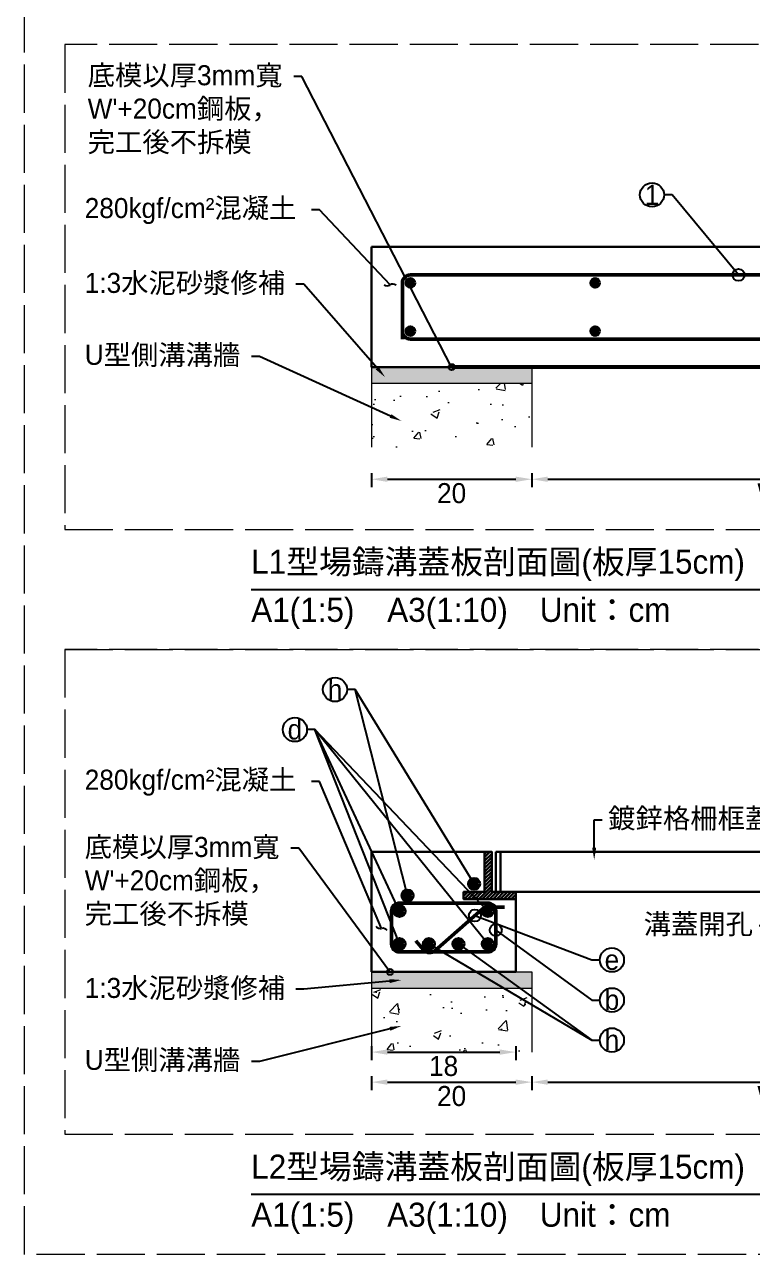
# Model space of a CAD drawing. Extents: x -2931 to 4779, y -2120 to 304.
# Drawn here: x -970.9 to -789.3, y -1964.5 to -1657.5 of the extents above; entities that cross this region are included whole.
import ezdxf
from ezdxf import colors
from ezdxf.entities.mleader import LeaderData, LeaderLine
from ezdxf.math import Vec2, Vec3

# ---------------------------------------------------------------- set-up
doc = ezdxf.new("R2010")
doc.units = 0
doc.header["$MEASUREMENT"] = 0
doc.linetypes.add('ACAD_ISO02W100', pattern=[15, 12, -3])
doc.layers.add('一、4.基本-隱藏', color=9, linetype='ACAD_ISO02W100', lineweight=20, plot=False)
doc.layers.add('三、3.文字-註解文字', color=2, linetype='Continuous')
for name, color, linetype, lineweight in [('二、1.繪圖-既有設施', 8, 'Continuous', 20), ('二、2.繪圖-施作項目', 181, 'Continuous', 30), ('二、5.繪圖-鋼筋', 60, 'Continuous', 50), ('二、6.繪圖-其他施作項目', 35, 'Continuous', 30)]:
    doc.layers.add(name, color=color, linetype=linetype, lineweight=lineweight)
doc.styles.add('次圖名(詳圖)', font='MS PGothic.ttf', dxfattribs={"height": 6})
doc.styles.add('註解文字', font='MS PGothic.ttf', dxfattribs={"height": 5})
doc.dimstyles.new('註解文字', dxfattribs={"dimtxt": 5, "dimasz": 4, "dimexe": 2, "dimexo": 2.5, "dimgap": 1, "dimtad": 2, "dimzin": 0, "dimdsep": 46, "dimtxsty": '註解文字', "dimcen": 0.1, "dimclrd": 256, "dimclre": 256, "dimclrt": 256, "dimadec": 0, "dimazin": 0, "dimtfac": 1, "dimtofl": 0, "dimtmove": 0, "dimatfit": 3, "dimfxl": 1.5, "dimfxlon": 1, "dimtolj": 1, "dimtzin": 0, "dimlwd": -1, "dimlwe": -1, "dimarcsym": 1})

# ---------------------------------------------------------------- blocks, each defined once
blk = doc.blocks.new('_Integral')
at = {"color": 0, "linetype": 'ByBlock', "lineweight": -2}
for centre, start, end in [((0.44, -0.09), 102, 168), ((-0.44, 0.09), 282, 348)]:
    blk.add_arc(centre, 0.454, start, end, dxfattribs=at)
blk = doc.blocks.new('_Small')
at = {"color": 0, "linetype": 'ByBlock', "lineweight": -2}
blk.add_circle((0, 0), 0.25, dxfattribs=at)
blk = doc.blocks.new('*D166')
at = {"layer": 'Defpoints', "color": 0, "transparency": 16777216}
for p in [(-884.31, -1740.96), (-844.31, -1740.96), (-844.31, -1770.96)]:
    blk.add_point(p, dxfattribs=at)
at = {"layer": '三、3.文字-註解文字', "transparency": 16777216}
for p, q in [((-884.31, -1769.46), (-884.31, -1772.96)), ((-880.31, -1770.96), (-848.31, -1770.96)), ((-844.31, -1769.46), (-844.31, -1772.96))]:
    blk.add_line(p, q, dxfattribs=at)
for points in [[(-880.31, -1770.3), (-880.31, -1771.63), (-884.31, -1770.96)], [(-848.31, -1770.3), (-848.31, -1771.63), (-844.31, -1770.96)]]:
    blk.add_solid(points, dxfattribs=at)
at = {"layer": '三、3.文字-註解文字', "transparency": 16777216, "insert": (-864.31, -1774.46), "char_height": 5, "attachment_point": 5, "style": '註解文字'}
blk.add_mtext('\\A1;20', dxfattribs=at)
blk = doc.blocks.new('*D167')
at = {"layer": 'Defpoints', "color": 0, "transparency": 16777216}
for p in [(-844.31, -1740.96), (-724.31, -1740.96), (-724.31, -1770.96)]:
    blk.add_point(p, dxfattribs=at)
at = {"layer": '三、3.文字-註解文字', "transparency": 16777216}
for p, q in [((-844.31, -1769.46), (-844.31, -1772.96)), ((-840.31, -1770.96), (-728.31, -1770.96)), ((-724.31, -1769.46), (-724.31, -1772.96))]:
    blk.add_line(p, q, dxfattribs=at)
for points in [[(-840.31, -1770.3), (-840.31, -1771.63), (-844.31, -1770.96)], [(-728.31, -1770.3), (-728.31, -1771.63), (-724.31, -1770.96)]]:
    blk.add_solid(points, dxfattribs=at)
at = {"layer": '三、3.文字-註解文字', "transparency": 16777216, "insert": (-784.31, -1774.46), "char_height": 5, "attachment_point": 5, "style": '註解文字'}
blk.add_mtext("\\A1;W'", dxfattribs=at)
blk = doc.blocks.new('*D176')
at = {"layer": 'Defpoints', "color": 0, "transparency": 16777216}
for p in [(-884.31, -1893.96), (-844.31, -1893.96), (-844.31, -1921.46)]:
    blk.add_point(p, dxfattribs=at)
at = {"layer": '三、3.文字-註解文字', "transparency": 16777216}
for p, q in [((-884.31, -1919.96), (-884.31, -1923.46)), ((-880.31, -1921.46), (-848.31, -1921.46)), ((-844.31, -1919.96), (-844.31, -1923.46))]:
    blk.add_line(p, q, dxfattribs=at)
for points in [[(-880.31, -1920.8), (-880.31, -1922.13), (-884.31, -1921.46)], [(-848.31, -1920.8), (-848.31, -1922.13), (-844.31, -1921.46)]]:
    blk.add_solid(points, dxfattribs=at)
at = {"layer": '三、3.文字-註解文字', "transparency": 16777216, "insert": (-864.31, -1924.96), "char_height": 5, "attachment_point": 5, "style": '註解文字'}
blk.add_mtext('\\A1;20', dxfattribs=at)
blk = doc.blocks.new('*D177')
at = {"layer": 'Defpoints', "color": 0, "transparency": 16777216}
for p in [(-844.31, -1893.96), (-724.31, -1893.96), (-724.31, -1921.46)]:
    blk.add_point(p, dxfattribs=at)
at = {"layer": '三、3.文字-註解文字', "transparency": 16777216}
for p, q in [((-844.31, -1919.96), (-844.31, -1923.46)), ((-840.31, -1921.46), (-728.31, -1921.46)), ((-724.31, -1919.96), (-724.31, -1923.46))]:
    blk.add_line(p, q, dxfattribs=at)
for points in [[(-840.31, -1920.8), (-840.31, -1922.13), (-844.31, -1921.46)], [(-728.31, -1920.8), (-728.31, -1922.13), (-724.31, -1921.46)]]:
    blk.add_solid(points, dxfattribs=at)
at = {"layer": '三、3.文字-註解文字', "transparency": 16777216, "insert": (-784.31, -1924.96), "char_height": 5, "attachment_point": 5, "style": '註解文字'}
blk.add_mtext("\\A1;W'", dxfattribs=at)
blk = doc.blocks.new('*D174')
at = {"layer": 'Defpoints', "color": 0, "transparency": 16777216}
for p in [(-884.31, -1893.96), (-848.31, -1893.96), (-848.31, -1913.96)]:
    blk.add_point(p, dxfattribs=at)
at = {"layer": '三、3.文字-註解文字', "transparency": 16777216}
for p, q in [((-884.31, -1912.46), (-884.31, -1915.96)), ((-848.31, -1912.46), (-848.31, -1915.96)), ((-880.31, -1913.96), (-852.31, -1913.96))]:
    blk.add_line(p, q, dxfattribs=at)
for points in [[(-880.31, -1913.3), (-880.31, -1914.63), (-884.31, -1913.96)], [(-852.31, -1913.3), (-852.31, -1914.63), (-848.31, -1913.96)]]:
    blk.add_solid(points, dxfattribs=at)
at = {"layer": '三、3.文字-註解文字', "transparency": 16777216, "insert": (-866.31, -1917.46), "char_height": 5, "attachment_point": 5, "style": '註解文字'}
blk.add_mtext('\\A1;18', dxfattribs=at)

msp = doc.modelspace()

# ---------------------------------------------------------------- hatches: boundary and pattern name
at = {"layer": '二、1.繪圖-既有設施'}
h = msp.add_hatch(dxfattribs=at)
h.set_pattern_fill('CROSS', color=256, scale=0.2)
h.set_pattern_definition([(0, (-455993.2273, -667275.6937), (1.27, 1.27), [0.635, -1.905]), (90, (-455992.9098, -667276.0112), (-1.27, 1.27), [0.635, -1.905])])
h.paths.add_polyline_path([(-684.307, -1742.964), (-724.307, -1742.964), (-724.307, -1746.964), (-684.307, -1746.964)])
h.paths.add_polyline_path([(-844.307, -1742.964), (-884.307, -1742.964), (-884.307, -1746.964), (-844.307, -1746.964)])
h = msp.add_hatch(dxfattribs=at)
h.set_pattern_fill('AR-CONC', color=256, scale=0.1)
h.set_pattern_definition([(50, (-455993.227, -667275.694), (18.2184669, -1.59390855), [1.905, -20.955]), (355, (-455993.227, -667275.694), (-3.52434214, 19.10568452), [1.524, -16.7640584]), (100.4514447, (-455991.709, -667275.826), (14.6941247, 17.5117752), [1.6190009, -17.80902446]), (46.1842, (-455993.227, -667270.614), (27.1079041, -4.2042328), [2.8575, -31.4325]), (96.6355576, (-455990.968, -667270.964), (23.7404134, 24.7426125), [2.4285023, -26.7135608]), (351.184151, (-455993.227, -667270.614), (23.7404134, 24.7426125), [2.2859967, -25.1459732]), (21, (-455990.687, -667271.884), (15.16143913, -10.22651982), [1.905, -20.955]), (326, (-455990.687, -667271.884), (6.18020283, 18.4187966), [1.524, -16.764]), (71.451445, (-455989.424, -667272.736), (21.34164193, 8.1922769), [1.6190009, -17.80899376]), (37.5, (-455993.227, -667275.6937), (0.308860325, 8.455503887), [0, -16.5608, 0, -17.018, 0, -16.8275]), (7.5, (-455993.227, -667275.694), (6.68196625, 10.01805748), [0, -9.7028, 0, -16.1798, 0, -6.4135]), (327.5, (-455998.8915, -667275.694), (13.559059517, -0.5728744), [0, -6.35, 0, -19.812, 0, -26.289]), (317.5, (-456001.431, -667275.694), (14.81291814, 2.5426491), [0, -8.255, 0, -13.1572, 0, -18.669])])
h.paths.add_polyline_path([(-724.307, -1762.964), (-684.307, -1762.964), (-684.307, -1746.964), (-724.307, -1746.964)])
h.paths.add_polyline_path([(-884.307, -1762.964), (-844.307, -1762.964), (-844.307, -1746.964), (-884.307, -1746.964)])
h = msp.add_hatch(dxfattribs=at)
h.set_pattern_fill('CROSS', color=256, scale=0.2)
h.set_pattern_definition([(0, (-456233.2273, -667426.6937), (1.27, 1.27), [0.635, -1.905]), (90, (-456232.9098, -667427.0112), (-1.27, 1.27), [0.635, -1.905])])
h.paths.add_polyline_path([(-684.307, -1893.964), (-724.307, -1893.964), (-724.307, -1897.964), (-684.307, -1897.964)])
h.paths.add_polyline_path([(-844.307, -1893.964), (-848.307, -1893.964), (-884.307, -1893.964), (-884.307, -1897.964), (-844.307, -1897.964)])
h = msp.add_hatch(dxfattribs=at)
h.set_pattern_fill('AR-CONC', color=256, scale=0.1)
h.set_pattern_definition([(50, (-456233.227, -667426.694), (18.2184669, -1.59390855), [1.905, -20.955]), (355, (-456233.227, -667426.694), (-3.52434214, 19.10568452), [1.524, -16.7640584]), (100.4514447, (-456231.709, -667426.826), (14.6941247, 17.5117752), [1.6190009, -17.80902446]), (46.1842, (-456233.227, -667421.614), (27.1079041, -4.2042328), [2.8575, -31.4325]), (96.6355576, (-456230.968, -667421.964), (23.7404134, 24.7426125), [2.4285023, -26.7135608]), (351.184151, (-456233.227, -667421.614), (23.7404134, 24.7426125), [2.2859967, -25.1459732]), (21, (-456230.687, -667422.884), (15.16143913, -10.22651982), [1.905, -20.955]), (326, (-456230.687, -667422.884), (6.18020283, 18.4187966), [1.524, -16.764]), (71.451445, (-456229.424, -667423.736), (21.34164193, 8.1922769), [1.6190009, -17.80899376]), (37.5, (-456233.227, -667426.6937), (0.308860325, 8.455503887), [0, -16.5608, 0, -17.018, 0, -16.8275]), (7.5, (-456233.227, -667426.694), (6.68196625, 10.01805748), [0, -9.7028, 0, -16.1798, 0, -6.4135]), (327.5, (-456238.8915, -667426.694), (13.559059517, -0.5728744), [0, -6.35, 0, -19.812, 0, -26.289]), (317.5, (-456241.431, -667426.694), (14.81291814, 2.5426491), [0, -8.255, 0, -13.1572, 0, -18.669])])
h.paths.add_polyline_path([(-724.307, -1913.964), (-684.307, -1913.964), (-684.307, -1897.964), (-724.307, -1897.964)])
h.paths.add_polyline_path([(-884.307, -1913.964), (-844.307, -1913.964), (-844.307, -1897.964), (-884.307, -1897.964)])
at = {"layer": '二、5.繪圖-鋼筋'}
h = msp.add_hatch(color=256, dxfattribs=at)
h.dxf.hatch_style = 1
h.paths.add_polyline_path([(-873.607, -1721.964, 1), (-875.607, -1721.964, 1)])
h = msp.add_hatch(color=256, dxfattribs=at)
h.dxf.hatch_style = 1
h.paths.add_polyline_path([(-827.507, -1721.964, 1), (-829.507, -1721.964, 1)])
h = msp.add_hatch(color=256, dxfattribs=at)
h.dxf.hatch_style = 1
h.paths.add_polyline_path([(-873.607, -1733.964, 1), (-875.607, -1733.964, 1)])
h = msp.add_hatch(color=256, dxfattribs=at)
h.dxf.hatch_style = 1
h.paths.add_polyline_path([(-827.507, -1733.964, 1), (-829.507, -1733.964, 1)])
h = msp.add_hatch(color=256, dxfattribs=at)
h.dxf.hatch_style = 1
h.paths.add_polyline_path([(-857.707, -1871.964, 1), (-859.707, -1871.964, 1)])
h = msp.add_hatch(color=256, dxfattribs=at)
h.dxf.hatch_style = 1
h.paths.add_polyline_path([(-874.307, -1874.864, 1), (-876.307, -1874.864, 1)])
h = msp.add_hatch(color=256, dxfattribs=at)
h.dxf.hatch_style = 1
h.paths.add_polyline_path([(-876.307, -1878.764, 1), (-878.307, -1878.764, 1)])
h = msp.add_hatch(color=256, dxfattribs=at)
h.dxf.hatch_style = 1
h.paths.add_polyline_path([(-854.307, -1878.764, 1), (-856.307, -1878.764, 1)])
h = msp.add_hatch(color=256, dxfattribs=at)
h.dxf.hatch_style = 1
h.paths.add_polyline_path([(-876.307, -1886.964, 1), (-878.307, -1886.964, 1)])
h = msp.add_hatch(color=256, dxfattribs=at)
h.dxf.hatch_style = 1
h.paths.add_polyline_path([(-868.967, -1886.964, 1), (-870.967, -1886.964, 1)])
h = msp.add_hatch(color=256, dxfattribs=at)
h.dxf.hatch_style = 1
h.paths.add_polyline_path([(-861.627, -1886.964, 1), (-863.627, -1886.964, 1)])
h = msp.add_hatch(color=256, dxfattribs=at)
h.dxf.hatch_style = 1
h.paths.add_polyline_path([(-854.307, -1886.964, 1), (-856.307, -1886.964, 1)])
at = {"layer": '二、6.繪圖-其他施作項目'}
h = msp.add_hatch(dxfattribs=at)
h.set_pattern_fill('ANSI31', color=256, scale=0.2)
h.set_pattern_definition([(45, (1601.3614, -3854.8895), (-0.4490128, 0.4490128), [])])
h.paths.add_polyline_path([(-854.307, -1863.964), (-856.107, -1863.964), (-856.107, -1873.964), (-861.307, -1873.964), (-861.307, -1875.764), (-848.307, -1875.764), (-848.307, -1873.964), (-854.307, -1873.964)])
h.paths.add_polyline_path([(-722.307, -1873.964), (-728.307, -1873.964), (-728.307, -1875.764), (-715.307, -1875.764), (-715.307, -1873.964), (-720.507, -1873.964), (-720.507, -1863.964), (-722.307, -1863.964)])

# ---------------------------------------------------------------- linework, layer by layer
at = {"layer": '一、4.基本-隱藏'}
for points in [[(-970.855, -1457.464), (-190.855, -1457.464), (-190.855, -1964.464), (-970.855, -1964.464)], [(-607.759, -1662.464), (-960.855, -1662.464), (-960.855, -1783.464), (-607.759, -1783.464)], [(-607.759, -1813.464), (-960.855, -1813.464), (-960.855, -1934.464), (-607.759, -1934.464)]]:
    msp.add_lwpolyline(points, close=True, dxfattribs=at)
for points in [[(-960.855, -1783.464), (-607.759, -1783.464)], [(-960.855, -1813.464), (-607.759, -1813.464)]]:
    msp.add_lwpolyline(points, dxfattribs=at)
at = {"layer": '三、3.文字-註解文字'}
for points in [[(-914.307, -1798.464), (-654.307, -1798.464)], [(-914.307, -1949.464), (-654.307, -1949.464)]]:
    msp.add_lwpolyline(points, dxfattribs=at)
for centre, radius in [((-814.307, -1699.964), 3), ((-893.407, -1823.464), 3), ((-903.407, -1833.464), 3), ((-875.307, -1874.864), 1.5), ((-824.307, -1890.964), 3), ((-824.307, -1900.964), 3), ((-824.307, -1910.964), 3)]:
    msp.add_circle(centre, radius, dxfattribs=at)
at = {"layer": '二、1.繪圖-既有設施'}
for points in [[(-884.307, -1742.964), (-884.307, -1762.964)], [(-844.307, -1742.964), (-844.307, -1762.964)], [(-884.307, -1746.964), (-844.307, -1746.964)], [(-884.307, -1893.964), (-884.307, -1913.964)], [(-848.307, -1893.964), (-844.307, -1893.964)], [(-844.307, -1893.964), (-844.307, -1913.964)], [(-884.307, -1897.964), (-844.307, -1897.964)]]:
    msp.add_lwpolyline(points, dxfattribs=at)
at = {"layer": '二、2.繪圖-施作項目'}
for points in [[(-884.307, -1712.964), (-720.307, -1712.964)], [(-884.307, -1712.964), (-884.307, -1742.964)], [(-884.307, -1742.964), (-684.307, -1742.964)], [(-884.307, -1863.964), (-856.107, -1863.964)], [(-884.307, -1863.964), (-884.307, -1893.964)], [(-848.307, -1873.964), (-848.307, -1893.964)], [(-884.307, -1893.964), (-848.307, -1893.964)]]:
    msp.add_lwpolyline(points, dxfattribs=at)
at = {"layer": '二、5.繪圖-鋼筋'}
for points in [[(-694.007, -1719.964), (-874.607, -1719.964, 0.4142136), (-876.607, -1721.964), (-876.607, -1733.964, 0.4142136), (-874.607, -1735.964), (-694.007, -1735.964, 0.4142136), (-692.007, -1733.964), (-692.007, -1721.964, 0.4142136)], [(-853.307, -1886.964), (-853.307, -1878.764, 0.4142136), (-855.307, -1876.764), (-877.307, -1876.764, 0.4142136), (-879.307, -1878.764), (-879.307, -1886.964, 0.4142136), (-877.307, -1888.964), (-855.307, -1888.964, 0.4142136)]]:
    msp.add_lwpolyline(points, format="xyb", close=True, dxfattribs=at)
msp.add_lwpolyline([(-876.607, -1727.964), (-876.607, -1735.964)], dxfattribs=at)
msp.add_lwpolyline([(-873.271, -1886.211), (-871.288, -1888.463, 0.4142136), (-868.466, -1888.643), (-856.674, -1878.263, -0.1824306), (-855.352, -1877.764), (-851.107, -1877.764)], format="xyb", dxfattribs=at)
for centre in [(-874.607, -1721.964), (-828.507, -1721.964), (-874.607, -1733.964), (-828.507, -1733.964), (-858.707, -1871.964), (-875.307, -1874.864), (-877.307, -1878.764), (-855.307, -1878.764), (-877.307, -1886.964), (-869.967, -1886.964), (-862.627, -1886.964), (-855.307, -1886.964)]:
    msp.add_circle(centre, 1, dxfattribs=at)
at = {"layer": '二、6.繪圖-其他施作項目', "linetype": 'Continuous', "const_width": 1}
msp.add_lwpolyline([(-864.307, -1742.964), (-704.307, -1742.964)], dxfattribs=at)
at = {"layer": '二、6.繪圖-其他施作項目'}
msp.add_lwpolyline([(-861.307, -1873.964), (-856.107, -1873.964), (-856.107, -1863.964), (-854.307, -1863.964), (-854.307, -1873.964), (-848.307, -1873.964), (-848.307, -1875.764), (-861.307, -1875.764)], close=True, dxfattribs=at)
for points in [[(-853.307, -1863.964), (-853.307, -1873.964)], [(-853.307, -1863.964), (-723.307, -1863.964)], [(-852.107, -1863.964), (-852.107, -1873.964)], [(-853.307, -1873.964), (-723.307, -1873.964)]]:
    msp.add_lwpolyline(points, dxfattribs=at)

# ---------------------------------------------------------------- texts
at = {"layer": '三、3.文字-註解文字'}
for s, width, gutter_width, insert, char_height, attachment_point, style in [('1', 8.38231, 30, (-814.307, -1699.964), 5, 5, '註解文字'), ('{\\fMS PGothic|b0|i0|c128|p34;L1型場鑄溝蓋板剖面圖(板厚1}5{\\fMS PGothic|b0|i0|c128|p34;cm)}', 215.37549, 15, (-914.307, -1792.464), 6, 4, '次圖名(詳圖)'), ('{\\fMS PGothic|b0|i0|c128|p34;A1(1:}5{\\fMS PGothic|b0|i0|c128|p34;)\u3000A3(1:}1{\\fMS PGothic|b0|i0|c128|p34;0)^IUnit：cm}', 136.03259, 15, (-914.307, -1804.464), 6, 4, '次圖名(詳圖)'), ('h', 8.38231, 30, (-893.407, -1823.464), 5, 5, '註解文字'), ('d', 8.38231, 30, (-903.407, -1833.464), 5, 5, '註解文字'), ('e', 8.38231, 30, (-824.307, -1890.964), 5, 5, '註解文字'), ('b', 8.38231, 30, (-824.307, -1900.964), 5, 5, '註解文字'), ('h', 8.38231, 30, (-824.307, -1910.964), 5, 5, '註解文字'), ('{\\fMS PGothic|b0|i0|c128|p34;L2型場鑄溝蓋板剖面圖(板厚1}5{\\fMS PGothic|b0|i0|c128|p34;cm)}', 215.37549, 15, (-914.307, -1943.464), 6, 4, '次圖名(詳圖)'), ('{\\fMS PGothic|b0|i0|c128|p34;A1(1:}5{\\fMS PGothic|b0|i0|c128|p34;)\u3000A3(1:}1{\\fMS PGothic|b0|i0|c128|p34;0)^IUnit：cm}', 136.03259, 15, (-914.307, -1955.464), 6, 4, '次圖名(詳圖)')]:
    msp.add_mtext_dynamic_manual_height_columns(s, width=width, gutter_width=gutter_width, heights=[0], dxfattribs=dict(at, insert=insert, char_height=char_height, attachment_point=attachment_point, style=style))

# ---------------------------------------------------------------- dimensions: what is measured, and where the dimension line sits
for base, p1, p2, text, picture, middle in [((-844.307, -1770.964), (-884.307, -1740.964), (-844.307, -1740.964), '20', '*D166', (-864.307, -1774.464)), ((-724.307, -1770.964), (-844.307, -1740.964), (-724.307, -1740.964), "W'", '*D167', (-784.307, -1774.464)), ((-844.307, -1921.464), (-884.307, -1893.964), (-844.307, -1893.964), '20', '*D176', (-864.307, -1924.964)), ((-848.307, -1913.964), (-884.307, -1893.964), (-848.307, -1893.964), '18', '*D174', (-866.307, -1917.464)), ((-724.307, -1921.464), (-844.307, -1893.964), (-724.307, -1893.964), "W'", '*D177', (-784.307, -1924.964))]:
    dim = msp.add_linear_dim(base=base, p1=p1, p2=p2, text=text, dimstyle='註解文字', dxfattribs=at)
    dim.commit()
    dim.dimension.update_dxf_attribs({"geometry": picture, "text_midpoint": middle})

# ---------------------------------------------------------------- leaders
ml = msp.add_multileader_mtext('Standard', dxfattribs=at)
ml.set_content("{\\fMS PGothic|b0|i0|c128|p34;底模以厚3mm寬}W'{\\fMS PGothic|b0|i0|c128|p34;+20cm鋼板，完工後不拆模}", color=256, style='註解文字')
ml.set_leader_properties(color=144, linetype='ByLayer', lineweight=-1)
ml.set_arrow_properties(name='SMALL')
ml.build(insert=Vec2(0, 0))
ml.multileader.update_dxf_attribs({"dogleg_length": 2, "arrow_head_size": 3})
ctx = ml.context
ctx.base_point, ctx.char_height, ctx.arrow_head_size, ctx.landing_gap_size, ctx.plane_origin = Vec3(-956.616, -1670.447), 5, 3, 1.5, Vec3(-817.606, -1764.453)
notes = []
notes.append((ctx, [(1, (1, 1, 0), (-901.673, -1670.447), (-1, 0), 2, [(0, [(-864.307, -1742.964)], 0, [])])]))
ctx.mtext.insert, ctx.mtext.width, ctx.mtext.flow_direction = Vec3(-955.116, -1667.606), 51.67975, 5
ml = msp.add_multileader_mtext('Standard', dxfattribs=at)
ml.set_content('{\\fMS PGothic|b0|i0|c128|p34; }', color=256, style='註解文字')
ml.set_leader_properties(color=144, linetype='ByLayer', lineweight=-1)
ml.set_arrow_properties(name='SMALL')
ml.build(insert=Vec2(0, 0))
ml.multileader.update_dxf_attribs({"dogleg_length": 2, "arrow_head_size": 6})
ctx = ml.context
ctx.base_point, ctx.char_height, ctx.arrow_head_size, ctx.landing_gap_size, ctx.plane_origin = Vec3(-816.523, -1699.964), 5, 6, 1.5, Vec3(-792.718, -1706.618)
ctx.text_align_type = 2
notes.append((ctx, [(0, (1, 1, 0), (-809.307, -1699.964), (-1, 0), 2, [(0, [(-792.718, -1719.964)], 0, [])])]))
ctx.mtext.insert, ctx.mtext.alignment, ctx.mtext.flow_direction = Vec3(-812.807, -1697.464), 3, 5
ml = msp.add_multileader_mtext('Standard', dxfattribs=at)
ml.set_content('280kgf/cm²混凝土', color=256, style='註解文字')
ml.set_leader_properties(color=144, linetype='ByLayer', lineweight=-1)
ml.set_arrow_properties(name='INTEGRAL')
ml.build(insert=Vec2(0, 0))
ml.multileader.update_dxf_attribs({"dogleg_length": 2, "arrow_head_size": 3})
ctx = ml.context
ctx.base_point, ctx.char_height, ctx.arrow_head_size, ctx.landing_gap_size, ctx.plane_origin = Vec3(-957.355, -1703.743), 5, 3, 1.5, Vec3(-817.606, -1751.305)
notes.append((ctx, [(1, (1, 1, 0), (-897.298, -1703.743), (-1, 0), 2, [(0, [(-879.667, -1722.464)], 0, [])])]))
ctx.mtext.insert, ctx.mtext.width, ctx.mtext.flow_direction = Vec3(-955.855, -1700.76), 107.51878, 5
ml = msp.add_multileader_mtext('Standard', dxfattribs=at)
ml.set_content('1:3水泥砂漿修補', color=256, style='註解文字')
ml.set_leader_properties(color=144, linetype='ByLayer', lineweight=-1)
ml.build(insert=Vec2(0, 0))
ml.multileader.update_dxf_attribs({"dogleg_length": 2, "arrow_head_size": 3})
ctx = ml.context
ctx.base_point, ctx.char_height, ctx.arrow_head_size, ctx.landing_gap_size, ctx.plane_origin = Vec3(-957.355, -1722.284), 5, 3, 1.5, Vec3(-814.061, -1799.714)
notes.append((ctx, [(1, (1, 1, 0), (-901.162, -1722.284), (-1, 0), 2, [(0, [(-880.902, -1745.492)], 0, [])])]))
ctx.mtext.insert, ctx.mtext.width, ctx.mtext.defined_height, ctx.mtext.flow_direction = Vec3(-955.855, -1719.444), 75.70236, 7.957, 5
ml = msp.add_multileader_mtext('Standard', dxfattribs=at)
ml.set_content('{\\fMS PGothic|b0|i0|c128|p34;U型側溝}溝{\\fMS PGothic|b0|i0|c128|p34;牆}', color=256, style='註解文字')
ml.set_leader_properties(color=144, linetype='ByLayer', lineweight=-1)
ml.build(insert=Vec2(0, 0))
ml.multileader.update_dxf_attribs({"dogleg_length": 2, "arrow_head_size": 3})
ctx = ml.context
ctx.base_point, ctx.char_height, ctx.arrow_head_size, ctx.landing_gap_size, ctx.plane_origin = Vec3(-957.355, -1740.313), 5, 3, 1.5, Vec3(-814.061, -1812.658)
notes.append((ctx, [(1, (1, 1, 0), (-912.213, -1740.313), (-1, 0), 2, [(0, [(-876.807, -1756.419)], 0, [])])]))
ctx.mtext.insert, ctx.mtext.width, ctx.mtext.defined_height, ctx.mtext.flow_direction = Vec3(-955.855, -1737.401), 79.19501, 8.736, 5
ml = msp.add_multileader_mtext('Standard', dxfattribs=at)
ml.set_content('{\\fMS PGothic|b0|i0|c128|p34; }', color=256, style='註解文字')
ml.set_leader_properties(color=144, linetype='ByLayer', lineweight=-1)
ml.set_arrow_properties(name='SMALL')
ml.build(insert=Vec2(0, 0))
ml.multileader.update_dxf_attribs({"dogleg_length": 2, "arrow_head_size": 6})
ctx = ml.context
ctx.base_point, ctx.char_height, ctx.arrow_head_size, ctx.landing_gap_size, ctx.plane_origin = Vec3(-895.623, -1823.464), 5, 6, 1.5, Vec3(-874.109, -1840.201)
ctx.text_align_type = 2
notes.append((ctx, [(0, (1, 1, 0), (-888.407, -1823.464), (-1, 0), 2, [(0, [(-858.707, -1871.964)], 0, [])])]))
ctx.mtext.insert, ctx.mtext.alignment, ctx.mtext.flow_direction = Vec3(-891.907, -1820.964), 3, 5
ml = msp.add_multileader_mtext('Standard', dxfattribs=at)
ml.set_content('{\\fMS PGothic|b0|i0|c128|p34; }', color=256, style='註解文字')
ml.set_leader_properties(color=144, linetype='ByLayer', lineweight=-1)
ml.set_arrow_properties(name='SMALL')
ml.build(insert=Vec2(0, 0))
ml.multileader.update_dxf_attribs({"dogleg_length": 2, "arrow_head_size": 6})
ctx = ml.context
ctx.base_point, ctx.char_height, ctx.arrow_head_size, ctx.landing_gap_size, ctx.plane_origin = Vec3(-895.623, -1823.464), 5, 6, 1.5, Vec3(-882.459, -1843.823)
ctx.text_align_type = 2
notes.append((ctx, [(0, (1, 1, 0), (-888.407, -1823.464), (-1, 0), 2, [(0, [(-875.307, -1874.864)], 0, [])])]))
ctx.mtext.insert, ctx.mtext.alignment, ctx.mtext.flow_direction = Vec3(-891.907, -1820.964), 3, 5
ml = msp.add_multileader_mtext('Standard', dxfattribs=at)
ml.set_content('{\\fMS PGothic|b0|i0|c128|p34; }', color=256, style='註解文字')
ml.set_leader_properties(color=144, linetype='ByLayer', lineweight=-1)
ml.set_arrow_properties(name='SMALL')
ml.build(insert=Vec2(0, 0))
ml.multileader.update_dxf_attribs({"dogleg_length": 2, "arrow_head_size": 6})
ctx = ml.context
ctx.base_point, ctx.char_height, ctx.arrow_head_size, ctx.landing_gap_size, ctx.plane_origin = Vec3(-905.623, -1833.464), 5, 6, 1.5, Vec3(-890.709, -1858.101)
ctx.text_align_type = 2
notes.append((ctx, [(0, (1, 1, 0), (-898.407, -1833.464), (-1, 0), 2, [(0, [(-855.307, -1878.764)], 0, [])])]))
ctx.mtext.insert, ctx.mtext.alignment, ctx.mtext.flow_direction = Vec3(-901.907, -1830.964), 3, 5
ml = msp.add_multileader_mtext('Standard', dxfattribs=at)
ml.set_content('{\\fMS PGothic|b0|i0|c128|p34; }', color=256, style='註解文字')
ml.set_leader_properties(color=144, linetype='ByLayer', lineweight=-1)
ml.set_arrow_properties(name='SMALL')
ml.build(insert=Vec2(0, 0))
ml.multileader.update_dxf_attribs({"dogleg_length": 2, "arrow_head_size": 6})
ctx = ml.context
ctx.base_point, ctx.char_height, ctx.arrow_head_size, ctx.landing_gap_size, ctx.plane_origin = Vec3(-905.623, -1833.464), 5, 6, 1.5, Vec3(-892.636, -1863.479)
ctx.text_align_type = 2
notes.append((ctx, [(0, (1, 1, 0), (-898.407, -1833.464), (-1, 0), 2, [(0, [(-877.307, -1878.764)], 0, [])])]))
ctx.mtext.insert, ctx.mtext.alignment, ctx.mtext.flow_direction = Vec3(-901.907, -1830.964), 3, 5
ml = msp.add_multileader_mtext('Standard', dxfattribs=at)
ml.set_content('{\\fMS PGothic|b0|i0|c128|p34; }', color=256, style='註解文字')
ml.set_leader_properties(color=144, linetype='ByLayer', lineweight=-1)
ml.set_arrow_properties(name='SMALL')
ml.build(insert=Vec2(0, 0))
ml.multileader.update_dxf_attribs({"dogleg_length": 2, "arrow_head_size": 6})
ctx = ml.context
ctx.base_point, ctx.char_height, ctx.arrow_head_size, ctx.landing_gap_size, ctx.plane_origin = Vec3(-905.623, -1833.464), 5, 6, 1.5, Vec3(-859.594, -1864.242)
ctx.text_align_type = 2
notes.append((ctx, [(0, (1, 1, 0), (-898.407, -1833.464), (-1, 0), 2, [(0, [(-855.307, -1886.964)], 0, [])])]))
ctx.mtext.insert, ctx.mtext.alignment, ctx.mtext.flow_direction = Vec3(-901.907, -1830.964), 3, 5
ml = msp.add_multileader_mtext('Standard', dxfattribs=at)
ml.set_content('{\\fMS PGothic|b0|i0|c128|p34; }', color=256, style='註解文字')
ml.set_leader_properties(color=144, linetype='ByLayer', lineweight=-1)
ml.set_arrow_properties(name='SMALL')
ml.build(insert=Vec2(0, 0))
ml.multileader.update_dxf_attribs({"dogleg_length": 2, "arrow_head_size": 6})
ctx = ml.context
ctx.base_point, ctx.char_height, ctx.arrow_head_size, ctx.landing_gap_size, ctx.plane_origin = Vec3(-905.623, -1833.464), 5, 6, 1.5, Vec3(-883.115, -1864.69)
ctx.text_align_type = 2
notes.append((ctx, [(0, (1, 1, 0), (-898.407, -1833.464), (-1, 0), 2, [(0, [(-877.307, -1886.964)], 0, [])])]))
ctx.mtext.insert, ctx.mtext.alignment, ctx.mtext.flow_direction = Vec3(-901.907, -1830.964), 3, 5
ml = msp.add_multileader_mtext('Standard', dxfattribs=at)
ml.set_content('280kgf/cm²混凝土', color=256, style='註解文字')
ml.set_leader_properties(color=144, linetype='ByLayer', lineweight=-1)
ml.set_arrow_properties(name='INTEGRAL')
ml.build(insert=Vec2(0, 0))
ml.multileader.update_dxf_attribs({"dogleg_length": 2, "arrow_head_size": 3})
ctx = ml.context
ctx.base_point, ctx.char_height, ctx.arrow_head_size, ctx.landing_gap_size, ctx.plane_origin = Vec3(-957.355, -1846.447), 5, 3, 1.5, Vec3(-817.606, -1944.633)
notes.append((ctx, [(1, (1, 1, 0), (-897.298, -1846.447), (-1, 0), 2, [(0, [(-881.765, -1883.1)], 0, [])])]))
ctx.mtext.insert, ctx.mtext.width, ctx.mtext.flow_direction = Vec3(-955.855, -1843.464), 107.51878, 5
ml = msp.add_multileader_mtext('Standard', dxfattribs=at)
ml.set_content('{\\fMS PGothic|b0|i0|c128|p34;鍍鋅格柵框蓋詳}', color=256, style='註解文字')
ml.set_leader_properties(color=144, linetype='ByLayer', lineweight=-1)
ml.build(insert=Vec2(0, 0))
ml.multileader.update_dxf_attribs({"dogleg_length": 2, "arrow_head_size": 3})
ctx = ml.context
ctx.base_point, ctx.char_height, ctx.arrow_head_size, ctx.landing_gap_size, ctx.plane_origin = Vec3(-826.736, -1855.964), 5, 3, 1.5, Vec3(-846.285, -1912.141)
notes.append((ctx, [(1, (1, 1, 0), (-828.736, -1855.964), (1, 0), 2, [(0, [(-828.736, -1865.964)], 0, [])])]))
ctx.mtext.insert, ctx.mtext.width, ctx.mtext.flow_direction = Vec3(-825.236, -1853.109), 50.82195, 5
ml = msp.add_multileader_mtext('Standard', dxfattribs=at)
ml.set_content("{\\fMS PGothic|b0|i0|c128|p34;底模以厚3mm寬}W'{\\fMS PGothic|b0|i0|c128|p34;+20cm鋼板，完工後不拆模}", color=256, style='註解文字')
ml.set_leader_properties(color=144, linetype='ByLayer', lineweight=-1)
ml.set_arrow_properties(name='SMALL')
ml.build(insert=Vec2(0, 0))
ml.multileader.update_dxf_attribs({"dogleg_length": 2, "arrow_head_size": 3})
ctx = ml.context
ctx.base_point, ctx.char_height, ctx.arrow_head_size, ctx.landing_gap_size, ctx.plane_origin = Vec3(-957.355, -1863.095), 5, 3, 1.5, Vec3(-817.606, -1957.781)
notes.append((ctx, [(1, (1, 1, 0), (-902.412, -1863.095), (-1, 0), 2, [(0, [(-879.712, -1893.964)], 0, [])])]))
ctx.mtext.insert, ctx.mtext.width, ctx.mtext.flow_direction = Vec3(-955.855, -1860.254), 51.88156, 5
ml = msp.add_multileader_mtext('Standard', dxfattribs=at)
ml.set_content('{\\fMS PGothic|b0|i0|c128|p34; }', color=256, style='註解文字')
ml.set_leader_properties(color=144, linetype='ByLayer', lineweight=-1)
ml.set_arrow_properties(name='SMALL')
ml.build(insert=Vec2(0, 0))
ml.multileader.update_dxf_attribs({"dogleg_length": 2, "arrow_head_size": 6})
ctx = ml.context
ctx.base_point, ctx.char_height, ctx.arrow_head_size, ctx.landing_gap_size, ctx.plane_origin = Vec3(-827.307, -1890.964), 5, 6, 1.5, Vec3(-890.709, -1850.601)
notes.append((ctx, [(1, (1, 1, 0), (-829.307, -1890.964), (1, 0), 2, [(0, [(-858.496, -1879.867)], 0, [])])]))
ctx.mtext.insert, ctx.mtext.flow_direction = Vec3(-825.807, -1888.464), 5
ml = msp.add_multileader_mtext('Standard', dxfattribs=at)
ml.set_content('溝蓋開孔', color=256, style='註解文字')
ml.set_leader_properties(color=144, linetype='ByLayer', lineweight=-1)
ml.build(insert=Vec2(0, 0))
ml.multileader.update_dxf_attribs({"dogleg_length": 2, "arrow_head_size": 3})
ctx = ml.context
ctx.base_point, ctx.char_height, ctx.arrow_head_size, ctx.landing_gap_size, ctx.plane_origin = Vec3(-818.933, -1882.409), 5, 3, 1.5, Vec3(-796.376, -1922.141)
ctx.text_align_type = 2
notes.append((ctx, [(0, (1, 1, 0), (-785.609, -1882.409), (-1, 0), 2, [(0, [(-778.828, -1875.964)], 0, [])])]))
ctx.mtext.insert, ctx.mtext.width, ctx.mtext.alignment, ctx.mtext.flow_direction = Vec3(-789.109, -1879.497), 29.56865, 3, 5
ml = msp.add_multileader_mtext('Standard', dxfattribs=at)
ml.set_content('{\\fMS PGothic|b0|i0|c128|p34; }', color=256, style='註解文字')
ml.set_leader_properties(color=144, linetype='ByLayer', lineweight=-1)
ml.set_arrow_properties(name='SMALL')
ml.build(insert=Vec2(0, 0))
ml.multileader.update_dxf_attribs({"dogleg_length": 2, "arrow_head_size": 6})
ctx = ml.context
ctx.base_point, ctx.char_height, ctx.arrow_head_size, ctx.landing_gap_size, ctx.plane_origin = Vec3(-827.307, -1900.964), 5, 6, 1.5, Vec3(-890.709, -1855.601)
notes.append((ctx, [(1, (1, 1, 0), (-829.307, -1900.964), (1, 0), 2, [(0, [(-853.307, -1883.498)], 0, [])])]))
ctx.mtext.insert, ctx.mtext.flow_direction = Vec3(-825.807, -1898.464), 5
ml = msp.add_multileader_mtext('Standard', dxfattribs=at)
ml.set_content('{\\fMS PGothic|b0|i0|c128|p34; }', color=256, style='註解文字')
ml.set_leader_properties(color=144, linetype='ByLayer', lineweight=-1)
ml.set_arrow_properties(name='SMALL')
ml.build(insert=Vec2(0, 0))
ml.multileader.update_dxf_attribs({"dogleg_length": 2, "arrow_head_size": 6})
ctx = ml.context
ctx.base_point, ctx.char_height, ctx.arrow_head_size, ctx.landing_gap_size, ctx.plane_origin = Vec3(-827.307, -1910.964), 5, 6, 1.5, Vec3(-890.709, -1865.601)
notes.append((ctx, [(1, (1, 1, 0), (-829.307, -1910.964), (1, 0), 2, [(0, [(-869.967, -1886.964)], 0, [])])]))
ctx.mtext.insert, ctx.mtext.flow_direction = Vec3(-825.807, -1908.464), 5
ml = msp.add_multileader_mtext('Standard', dxfattribs=at)
ml.set_content('{\\fMS PGothic|b0|i0|c128|p34; }', color=256, style='註解文字')
ml.set_leader_properties(color=144, linetype='ByLayer', lineweight=-1)
ml.set_arrow_properties(name='SMALL')
ml.build(insert=Vec2(0, 0))
ml.multileader.update_dxf_attribs({"dogleg_length": 2, "arrow_head_size": 6})
ctx = ml.context
ctx.base_point, ctx.char_height, ctx.arrow_head_size, ctx.landing_gap_size, ctx.plane_origin = Vec3(-827.307, -1910.964), 5, 6, 1.5, Vec3(-888.205, -1857.674)
notes.append((ctx, [(1, (1, 1, 0), (-829.307, -1910.964), (1, 0), 2, [(0, [(-862.627, -1886.964)], 0, [])])]))
ctx.mtext.insert, ctx.mtext.flow_direction = Vec3(-825.807, -1908.464), 5
ml = msp.add_multileader_mtext('Standard', dxfattribs=at)
ml.set_content('1:3水泥砂漿修補', color=256, style='註解文字')
ml.set_leader_properties(color=144, linetype='ByLayer', lineweight=-1)
ml.build(insert=Vec2(0, 0))
ml.multileader.update_dxf_attribs({"dogleg_length": 2, "arrow_head_size": 3})
ctx = ml.context
ctx.base_point, ctx.char_height, ctx.arrow_head_size, ctx.landing_gap_size, ctx.plane_origin = Vec3(-957.355, -1898.284), 5, 3, 1.5, Vec3(-814.061, -1950.714)
notes.append((ctx, [(1, (1, 1, 0), (-901.162, -1898.284), (-1, 0), 2, [(0, [(-876.807, -1895.964)], 0, [])])]))
ctx.mtext.insert, ctx.mtext.width, ctx.mtext.defined_height, ctx.mtext.flow_direction = Vec3(-955.855, -1895.444), 75.70236, 7.957, 5
ml = msp.add_multileader_mtext('Standard', dxfattribs=at)
ml.set_content('{\\fMS PGothic|b0|i0|c128|p34;U型側溝}溝{\\fMS PGothic|b0|i0|c128|p34;牆}', color=256, style='註解文字')
ml.set_leader_properties(color=144, linetype='ByLayer', lineweight=-1)
ml.build(insert=Vec2(0, 0))
ml.multileader.update_dxf_attribs({"dogleg_length": 2, "arrow_head_size": 3})
ctx = ml.context
ctx.base_point, ctx.char_height, ctx.arrow_head_size, ctx.landing_gap_size, ctx.plane_origin = Vec3(-957.355, -1916.313), 5, 3, 1.5, Vec3(-814.061, -1963.658)
notes.append((ctx, [(1, (1, 1, 0), (-912.213, -1916.313), (-1, 0), 2, [(0, [(-876.807, -1907.419)], 0, [])])]))
ctx.mtext.insert, ctx.mtext.width, ctx.mtext.defined_height, ctx.mtext.flow_direction = Vec3(-955.855, -1913.401), 79.19501, 8.736, 5
for ctx, leaders in notes:
    for number, flags, end, landing, length, lines in leaders:
        leader = LeaderData()
        leader.index, (leader.has_last_leader_line, leader.has_dogleg_vector, leader.attachment_direction) = number, flags
        leader.last_leader_point, leader.dogleg_vector, leader.dogleg_length = Vec3(end), Vec3(landing), length
        for number, points, colour, breaks in lines:
            line = LeaderLine()
            line.index, line.vertices, line.color, line.breaks = number, Vec3.list(points), colors.encode_raw_color(colour), breaks
            leader.lines.append(line)
        ctx.leaders.append(leader)

doc.saveas('drawing.dxf')
